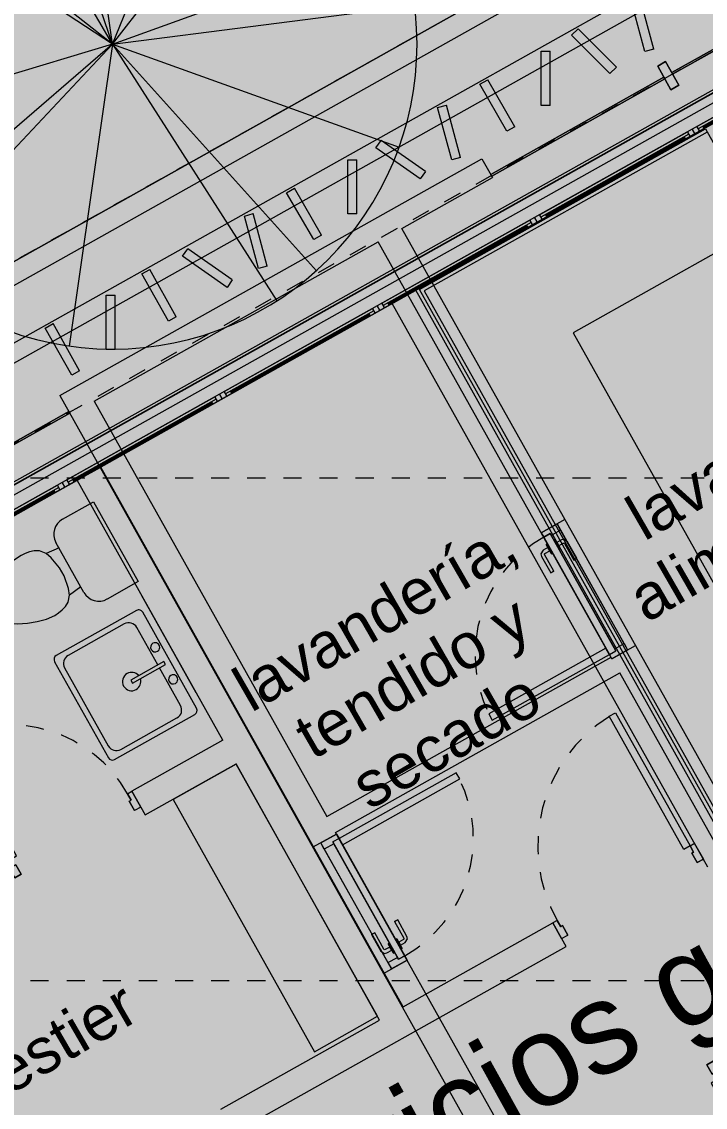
# Model space of a CAD drawing. Header units: metres. Extents: x -11.7 to 73.2, y 41.7 to 99.3.
# Drawn here: x 3 to 6.79, y 55.14 to 61.15 of the extents above; entities that cross this region are included whole.
import ezdxf

# ---------------------------------------------------------------- set-up
doc = ezdxf.new("R2010")
doc.units = ezdxf.units.M
for name, pattern in [('LineaDiscontinua-1_5mm', [0.003, 0.0015, -0.0015]), ('LíneaDeRejilla', [0.021, 0.012, -0.003, 0.003, -0.003]), ('Oculto', [0.006, 0.004, -0.002]), ('Overhead', [0.004, 0.0025, -0.0015])]:
    doc.linetypes.add(name, pattern=pattern)
for name, color, linetype, lineweight in [('A-DETL-3', 151, 'Continuous', 5), ('A-DETL-GENF', 92, 'Continuous', 5), ('A-DETL-LNOC', 90, 'Oculto', 5), ('A-FLOR-PROY', 1, 'Overhead', 5), ('A-MUEB', 31, 'Continuous', 5), ('A-MURO', 113, 'Continuous', 9), ('A-MURO-ACHU', 111, 'Continuous', 9), ('A-PISO', 51, 'Continuous', 9), ('A-PISO-ACHU', 8, 'Continuous', 9), ('A-PSAJ-ARBOL', 71, 'Continuous', 5), ('A-PUER', 31, 'Continuous', 5), ('A-PUER-MARC', 31, 'Continuous', 5), ('A-TEXT-NOTA', 2, 'Continuous', 5), ('A-VENT', 1, 'Continuous', 5), ('A-VENT-CORT', 52, 'Continuous', 5), ('A-VENT-CORT-MARC', 51, 'Continuous', 5), ('A-WALL', 113, 'Continuous', 18), ('H-HID-APAR', 6, 'Continuous', 5), ('S-REJI', 1, 'Continuous', 5)]:
    doc.layers.add(name, color=color, linetype=linetype, lineweight=lineweight)
doc.styles.add('Arial', font='arial.ttf', dxfattribs={"height": 0.5})
doc.styles.add('Arial_3', font='arial.ttf', dxfattribs={"height": 0.25})

# ---------------------------------------------------------------- blocks, each defined once
blk = doc.blocks.new('Puerta-Batiente-HojaLisa - 800x2200-1180584-Nivel 1')
at = {"layer": 'A-PUER'}
for p, q in [((-0.332, 0.819), (-0.372, 0.819)), ((-0.372, 0.819), (-0.372, 0.075)), ((-0.332, 0.075), (-0.332, 0.819)), ((-0.372, 0.075), (-0.332, 0.075)), ((0.372, 0.075), (-0.372, 0.075)), ((-0.372, 0.075), (-0.372, 0.075)), ((-0.372, 0.075), (0.372, 0.075)), ((-0.372, 0.075), (-0.372, 0.035)), ((-0.372, 0.075), (-0.372, 0.035)), ((0.372, 0.075), (0.372, 0.075)), ((0.372, 0.035), (0.372, 0.075)), ((0.372, 0.075), (0.372, 0.035)), ((0.372, 0.035), (-0.372, 0.035)), ((-0.372, 0.035), (-0.372, 0.035)), ((-0.372, 0.035), (0.372, 0.035)), ((0.372, 0.035), (0.372, 0.035))]:
    blk.add_line(p, q, dxfattribs=at)
at = {"layer": 'A-PUER', "linetype": 'LineaDiscontinua-1_5mm'}
blk.add_arc((-0.372, 0.075), 0.744, 360, 86.9181, dxfattribs=at)
at = {"layer": 'A-PUER-MARC'}
for p, q in [((-0.4, -0.025), (-0.4, 0.075)), ((-0.4, 0.075), (-0.372, 0.075)), ((-0.4, -0.025), (-0.4, 0.075)), ((-0.4, 0.075), (-0.4, 0.075)), ((-0.4, 0.075), (0.4, 0.075)), ((-0.372, 0.075), (-0.372, 0.035)), ((0.372, 0.075), (-0.372, 0.075)), ((-0.372, 0.075), (-0.372, 0.075)), ((-0.372, 0.075), (-0.372, 0.035)), ((0.372, 0.075), (0.372, 0.075)), ((0.4, 0.075), (0.372, 0.075)), ((0.372, 0.075), (0.372, 0.035)), ((0.372, 0.035), (0.372, 0.075)), ((0.4, 0.075), (0.4, -0.025)), ((0.4, 0.075), (0.4, 0.075)), ((0.4, 0.075), (0.4, -0.025)), ((-0.372, 0.035), (-0.36, 0.035)), ((-0.372, 0.035), (-0.372, 0.035)), ((-0.372, 0.035), (0.372, 0.035)), ((-0.36, 0.035), (-0.36, -0.025)), ((-0.36, 0.035), (-0.36, -0.025)), ((0.36, 0.035), (-0.36, 0.035)), ((-0.36, 0.035), (-0.36, 0.035)), ((0.36, 0.035), (0.36, 0.035)), ((0.36, -0.025), (0.36, 0.035)), ((0.372, 0.035), (0.36, 0.035)), ((0.36, -0.025), (0.36, 0.035)), ((0.372, 0.035), (0.372, 0.035)), ((-0.36, -0.025), (-0.4, -0.025)), ((0.4, -0.025), (-0.4, -0.025)), ((-0.4, -0.025), (-0.4, -0.025)), ((-0.36, -0.025), (-0.36, -0.025)), ((-0.36, -0.025), (0.36, -0.025)), ((0.36, -0.025), (0.4, -0.025)), ((0.36, -0.025), (0.36, -0.025)), ((0.4, -0.025), (0.4, -0.025))]:
    blk.add_line(p, q, dxfattribs=at)
blk = doc.blocks.new('Manija-Horizontal-SinCerradura - 120-1041476-Nivel 1')
at = {"layer": 'A-PUER'}
for p, q in [((0.12, 0), (0.12, -0.008)), ((0.12, 0), (0.18, 0)), ((0.18, 0), (0.12, 0)), ((0.18, -0.008), (0.18, 0)), ((0.12, -0.008), (0.18, -0.008)), ((0.18, -0.008), (0.12, -0.008)), ((0.14, -0.008), (0.14, -0.038)), ((0.14, -0.008), (0.16, -0.008)), ((0.16, -0.008), (0.14, -0.008)), ((0.16, -0.038), (0.16, -0.008)), ((0.27, -0.043), (0.165, -0.043)), ((0.27, -0.063), (0.27, -0.043)), ((0.27, -0.043), (0.27, -0.063)), ((0.165, -0.063), (0.27, -0.063))]:
    blk.add_line(p, q, dxfattribs=at)
at = {"layer": 'A-PUER', "flags": 128}
for points in [[(0.14, -0.038), (0.1515, -0.059), (0.165, -0.063)], [(0.165, -0.043), (0.1608, -0.0407), (0.16, -0.038)]]:
    blk.add_lwpolyline(points, dxfattribs=at)
blk = doc.blocks.new('Manija-Horizontal-SinCerradura - 120-1041475-Nivel 1')
at = {"layer": 'A-PUER'}
for p, q in [((0.27, 0.063), (0.165, 0.063)), ((0.27, 0.063), (0.27, 0.043)), ((0.27, 0.043), (0.27, 0.063)), ((0.12, 0.008), (0.12, 0)), ((0.12, 0.008), (0.18, 0.008)), ((0.18, 0.008), (0.12, 0.008)), ((0.12, 0), (0.18, 0)), ((0.18, 0), (0.12, 0)), ((0.14, 0.038), (0.14, 0.008)), ((0.14, 0.008), (0.16, 0.008)), ((0.16, 0.008), (0.14, 0.008)), ((0.16, 0.008), (0.16, 0.038)), ((0.165, 0.043), (0.27, 0.043)), ((0.18, 0), (0.18, 0.008))]:
    blk.add_line(p, q, dxfattribs=at)
at = {"layer": 'A-PUER', "flags": 128}
for points in [[(0.165, 0.063), (0.144, 0.0515), (0.14, 0.038)], [(0.16, 0.038), (0.1623, 0.0422), (0.165, 0.043)]]:
    blk.add_lwpolyline(points, dxfattribs=at)
blk = doc.blocks.new('Panel de sistema - Vidrio-10-1532750-Nivel 1')
at = {"layer": 'A-VENT-CORT'}
for p, q in [((-0.5375, 0.005), (-0.5375, 0.005)), ((-0.5375, 0.005), (0.5375, 0.005)), ((0.5375, 0.005), (-0.5375, 0.005)), ((-0.5375, -0.005), (-0.5375, 0.005)), ((-0.5375, 0.005), (-0.5375, -0.005)), ((0.5375, 0.005), (0.5375, 0.005)), ((0.5375, 0.005), (0.5375, -0.005)), ((0.5375, 0.005), (0.5375, -0.005)), ((-0.5375, -0.005), (0.5375, -0.005)), ((0.5375, -0.005), (-0.5375, -0.005)), ((-0.5375, -0.005), (-0.5375, -0.005)), ((0.5375, -0.005), (0.5375, -0.005))]:
    blk.add_line(p, q, dxfattribs=at)
blk = doc.blocks.new('Panel de sistema - Vidrio-10-1633376-Nivel 1')
at = {"layer": 'A-VENT-CORT'}
for p, q in [((-0.5499, 0.005), (-0.5499, 0.005)), ((-0.5499, 0.005), (0.5499, 0.005)), ((0.5499, 0.005), (-0.5499, 0.005)), ((-0.5499, -0.005), (-0.5499, 0.005)), ((-0.5499, 0.005), (-0.5499, -0.005)), ((0.5499, 0.005), (0.5499, 0.005)), ((0.5499, 0.005), (0.5499, -0.005)), ((0.5499, 0.005), (0.5499, -0.005)), ((-0.5499, -0.005), (0.5499, -0.005)), ((0.5499, -0.005), (-0.5499, -0.005)), ((-0.5499, -0.005), (-0.5499, -0.005)), ((0.5499, -0.005), (0.5499, -0.005))]:
    blk.add_line(p, q, dxfattribs=at)
blk = doc.blocks.new('Panel de sistema - Vidrio-10-1532753-Nivel 1')
at = {"layer": 'A-VENT-CORT'}
for p, q in [((-0.5375, 0.005), (-0.5375, 0.005)), ((-0.5375, 0.005), (0.5375, 0.005)), ((0.5375, 0.005), (-0.5375, 0.005)), ((-0.5375, -0.005), (-0.5375, 0.005)), ((-0.5375, 0.005), (-0.5375, -0.005)), ((0.5375, 0.005), (0.5375, 0.005)), ((0.5375, 0.005), (0.5375, -0.005)), ((0.5375, 0.005), (0.5375, -0.005)), ((-0.5375, -0.005), (0.5375, -0.005)), ((0.5375, -0.005), (-0.5375, -0.005)), ((-0.5375, -0.005), (-0.5375, -0.005)), ((0.5375, -0.005), (0.5375, -0.005))]:
    blk.add_line(p, q, dxfattribs=at)
blk = doc.blocks.new('Panel de sistema - Vidrio-10-1633377-Nivel 1')
at = {"layer": 'A-VENT-CORT'}
for p, q in [((-0.5499, 0.005), (-0.5499, 0.005)), ((-0.5499, 0.005), (0.5499, 0.005)), ((0.5499, 0.005), (-0.5499, 0.005)), ((-0.5499, -0.005), (-0.5499, 0.005)), ((-0.5499, 0.005), (-0.5499, -0.005)), ((0.5499, 0.005), (0.5499, 0.005)), ((0.5499, 0.005), (0.5499, -0.005)), ((0.5499, 0.005), (0.5499, -0.005)), ((-0.5499, -0.005), (0.5499, -0.005)), ((0.5499, -0.005), (-0.5499, -0.005)), ((-0.5499, -0.005), (-0.5499, -0.005)), ((0.5499, -0.005), (0.5499, -0.005))]:
    blk.add_line(p, q, dxfattribs=at)
blk = doc.blocks.new('Montante rectangular - 50x150-1351317-Nivel 1')
at = {"layer": 'A-VENT-CORT-MARC'}
for p, q in [((-0.025, -0.075), (-0.025, 0.075)), ((-0.025, 0.075), (0.025, 0.075)), ((-0.025, 0.075), (-0.025, 0.075)), ((0.025, 0.075), (0.025, -0.075)), ((0.025, 0.075), (0.025, 0.075)), ((0.025, -0.075), (-0.025, -0.075)), ((-0.025, -0.075), (-0.025, -0.075)), ((0.025, -0.075), (0.025, -0.075))]:
    blk.add_line(p, q, dxfattribs=at)
blk = doc.blocks.new('Montante rectangular - 50x150-1351318-Nivel 1')
at = {"layer": 'A-VENT-CORT-MARC'}
for p, q in [((0.025, 0.075), (-0.025, 0.075)), ((-0.025, 0.075), (-0.025, -0.075)), ((-0.025, 0.075), (-0.025, 0.075)), ((0.025, -0.075), (0.025, 0.075)), ((0.025, 0.075), (0.025, 0.075)), ((-0.025, -0.075), (0.025, -0.075)), ((-0.025, -0.075), (-0.025, -0.075)), ((0.025, -0.075), (0.025, -0.075))]:
    blk.add_line(p, q, dxfattribs=at)
blk = doc.blocks.new('muro inclinado1 - muro inclinado-1370344-Nivel 1')
at = {"layer": 'A-MURO'}
for p, q in [((43.6847, 82.6505), (-1.2355, 57.4707)), ((43.7413, 82.5495), (-1.1789, 57.3697)), ((-1.0431, 57.1276), (43.8771, 82.3073)), ((43.9247, 82.2223), (-0.9955, 57.0425))]:
    blk.add_line(p, q, dxfattribs=at)
blk = doc.blocks.new('Panel de sistema - Vidrio-10-1532749-Nivel 1')
at = {"layer": 'A-VENT-CORT'}
for p, q in [((-0.55, 0.005), (-0.55, 0.005)), ((-0.55, 0.005), (0.55, 0.005)), ((0.55, 0.005), (-0.55, 0.005)), ((-0.55, -0.005), (-0.55, 0.005)), ((-0.55, 0.005), (-0.55, -0.005)), ((0.55, 0.005), (0.55, 0.005)), ((0.55, 0.005), (0.55, -0.005)), ((0.55, 0.005), (0.55, -0.005)), ((-0.55, -0.005), (0.55, -0.005)), ((0.55, -0.005), (-0.55, -0.005)), ((-0.55, -0.005), (-0.55, -0.005)), ((0.55, -0.005), (0.55, -0.005))]:
    blk.add_line(p, q, dxfattribs=at)
blk = doc.blocks.new('Panel de sistema - Vidrio-10-1532752-Nivel 1')
at = {"layer": 'A-VENT-CORT'}
for p, q in [((-0.55, 0.005), (-0.55, 0.005)), ((-0.55, 0.005), (0.55, 0.005)), ((0.55, 0.005), (-0.55, 0.005)), ((-0.55, -0.005), (-0.55, 0.005)), ((-0.55, 0.005), (-0.55, -0.005)), ((0.55, 0.005), (0.55, 0.005)), ((0.55, 0.005), (0.55, -0.005)), ((0.55, 0.005), (0.55, -0.005)), ((-0.55, -0.005), (0.55, -0.005)), ((0.55, -0.005), (-0.55, -0.005)), ((-0.55, -0.005), (-0.55, -0.005)), ((0.55, -0.005), (0.55, -0.005))]:
    blk.add_line(p, q, dxfattribs=at)
blk = doc.blocks.new('M_RPC Tree - Deciduous - Scarlet Oak - 6 mts-1356157-Nivel 1')
at = {"layer": 'A-PSAJ-ARBOL'}
for q in [(-0.2391, 1.6695), (-0.5395, 1.5979), (0.6341, 1.5628), (-0.8483, 1.4577), (1.0322, 1.3338), (-1.3227, 1.0464), (-1.4088, 0.9271), (1.5855, 0.5751), (1.6727, 0.2154), (-1.6152, -0.4853), (-1.2773, -1.1013), (-1.1555, -1.2285), (-0.2396, -1.6694), (0.9105, -1.4196), (1.1293, -1.2526), (1.5873, -0.5699)]:
    blk.add_line((0, 0), q, dxfattribs=at)
for start, end in [(360, 180), (180, 360)]:
    blk.add_arc((0, 0), 1.6865, start, end, dxfattribs=at)
blk = doc.blocks.new('Puerta-Batiente-HojaLisa - 900x1_400 Discapacitados-1536111-Nivel 1')
at = {"layer": 'A-PUER'}
for p, q in [((-0.422, -0.919), (-0.422, -0.075)), ((-0.422, -0.075), (-0.382, -0.075)), ((-0.382, -0.075), (-0.382, -0.919)), ((-0.382, -0.919), (-0.422, -0.919))]:
    blk.add_line(p, q, dxfattribs=at)
at = {"layer": 'A-PUER', "linetype": 'LineaDiscontinua-1_5mm'}
blk.add_arc((-0.422, -0.075), 0.844, 272.71646, 0, dxfattribs=at)
at = {"layer": 'A-PUER-MARC', "lineweight": 9}
for p, q in [((-0.41, 0.025), (-0.45, 0.025)), ((-0.45, 0.025), (-0.45, -0.075)), ((-0.41, -0.035), (-0.41, 0.025)), ((0.45, 0.025), (0.41, 0.025)), ((0.41, 0.025), (0.41, -0.035)), ((0.45, -0.075), (0.45, 0.025)), ((-0.422, -0.075), (-0.422, -0.035)), ((-0.422, -0.035), (-0.41, -0.035)), ((0.41, -0.035), (0.422, -0.035)), ((0.422, -0.035), (0.422, -0.075)), ((-0.45, -0.075), (-0.422, -0.075)), ((0.422, -0.075), (0.45, -0.075))]:
    blk.add_line(p, q, dxfattribs=at)
at = {"layer": 'A-PUER-MARC'}
for p, q in [((-0.45, -0.075), (-0.45, 0.025)), ((-0.45, 0.025), (-0.41, 0.025)), ((-0.45, 0.025), (-0.45, 0.025)), ((-0.41, 0.025), (-0.41, -0.035)), ((-0.41, 0.025), (-0.41, 0.025)), ((0.41, -0.035), (0.41, 0.025)), ((0.45, 0.025), (0.41, 0.025)), ((0.41, 0.025), (0.41, 0.025)), ((0.45, 0.025), (0.45, 0.025)), ((0.45, 0.025), (0.45, -0.075)), ((-0.41, -0.035), (-0.422, -0.035)), ((-0.422, -0.035), (-0.422, -0.075)), ((-0.422, -0.035), (-0.422, -0.035)), ((-0.41, -0.035), (-0.41, -0.035)), ((0.41, -0.035), (0.41, -0.035)), ((0.41, -0.035), (0.422, -0.035)), ((0.422, -0.035), (0.422, -0.035)), ((0.422, -0.075), (0.422, -0.035)), ((-0.422, -0.075), (-0.45, -0.075)), ((-0.45, -0.075), (-0.45, -0.075)), ((-0.422, -0.075), (-0.422, -0.075)), ((0.422, -0.075), (0.422, -0.075)), ((0.422, -0.075), (0.45, -0.075)), ((0.45, -0.075), (0.45, -0.075))]:
    blk.add_line(p, q, dxfattribs=at)
blk = doc.blocks.new('Puerta-Batiente-HojaLisa - 800x2200-V22-Nivel 1')
at = {"layer": 'A-PUER'}
for p, q in [((-0.332, 0.819), (-0.372, 0.819)), ((-0.372, 0.819), (-0.372, 0.075)), ((-0.332, 0.075), (-0.332, 0.819)), ((-0.372, 0.075), (-0.332, 0.075))]:
    blk.add_line(p, q, dxfattribs=at)
at = {"layer": 'A-PUER', "linetype": 'LineaDiscontinua-1_5mm'}
blk.add_arc((-0.372, 0.075), 0.744, 360, 86.9181, dxfattribs=at)
at = {"layer": 'A-PUER-MARC', "lineweight": 9}
for p, q in [((-0.4, -0.025), (-0.4, 0.075)), ((-0.4, 0.075), (-0.372, 0.075)), ((-0.372, 0.075), (-0.372, 0.035)), ((0.372, 0.035), (0.372, 0.075)), ((0.372, 0.075), (0.4, 0.075)), ((0.4, 0.075), (0.4, -0.025)), ((-0.372, 0.035), (-0.36, 0.035)), ((-0.36, 0.035), (-0.36, -0.025)), ((0.36, 0.035), (0.372, 0.035)), ((0.36, -0.025), (0.36, 0.035)), ((-0.36, -0.025), (-0.4, -0.025)), ((0.4, -0.025), (0.36, -0.025))]:
    blk.add_line(p, q, dxfattribs=at)
at = {"layer": 'A-PUER-MARC'}
for p, q in [((-0.4, 0.075), (-0.4, -0.025)), ((-0.372, 0.075), (-0.4, 0.075)), ((-0.4, 0.075), (-0.4, 0.075)), ((-0.372, 0.035), (-0.372, 0.075)), ((-0.372, 0.075), (-0.372, 0.075)), ((0.372, 0.075), (0.372, 0.075)), ((0.372, 0.075), (0.4, 0.075)), ((0.372, 0.075), (0.372, 0.035)), ((0.4, -0.025), (0.4, 0.075)), ((0.4, 0.075), (0.4, 0.075)), ((-0.36, 0.035), (-0.372, 0.035)), ((-0.372, 0.035), (-0.372, 0.035)), ((-0.36, -0.025), (-0.36, 0.035)), ((-0.36, 0.035), (-0.36, 0.035)), ((0.36, 0.035), (0.36, 0.035)), ((0.36, 0.035), (0.36, -0.025)), ((0.36, 0.035), (0.372, 0.035)), ((0.372, 0.035), (0.372, 0.035)), ((-0.4, -0.025), (-0.36, -0.025)), ((-0.4, -0.025), (-0.4, -0.025)), ((-0.36, -0.025), (-0.36, -0.025)), ((0.4, -0.025), (0.36, -0.025)), ((0.36, -0.025), (0.36, -0.025)), ((0.4, -0.025), (0.4, -0.025))]:
    blk.add_line(p, q, dxfattribs=at)
blk = doc.blocks.new('M_Toilet-Domestic-3D - M_Toilet-Domestic-3D-V11-Nivel 1')
at = {"layer": 'H-HID-APAR'}
for p, q in [((-0.2534, 0.4947), (0.2534, 0.4947)), ((-0.2534, 0.2984), (-0.2534, 0.4947)), ((0.2534, 0.4947), (0.2534, 0.2984)), ((0.1587, 0.2038), (-0.1588, 0.2038)), ((-0.1235, 0.2038), (-0.1323, 0.127)), ((0.1235, 0.2038), (0.1323, 0.127)), ((-0.1323, 0.127), (-0.1626, 0.1016)), ((-0.0974, 0.1397), (-0.1323, 0.127)), ((-0.0254, 0.1524), (-0.0974, 0.1397)), ((0.0254, 0.1524), (-0.0254, 0.1524)), ((0.0974, 0.1397), (0.0254, 0.1524)), ((0.1323, 0.127), (0.0974, 0.1397)), ((0.1626, 0.1016), (0.1323, 0.127)), ((-0.177, 0.0762), (-0.1838, 0.0508)), ((-0.1626, 0.1016), (-0.177, 0.0762)), ((0.177, 0.0762), (0.1626, 0.1016)), ((0.1838, 0.0508), (0.177, 0.0762)), ((-0.1883, 0.0253), (-0.1905, 0)), ((-0.1905, 0), (-0.1861, -0.0506)), ((-0.1838, 0.0508), (-0.1883, 0.0253)), ((0.1883, 0.0253), (0.1838, 0.0508)), ((0.1861, -0.0506), (0.1905, 0)), ((0.1905, 0), (0.1883, 0.0253)), ((-0.1861, -0.0506), (-0.1724, -0.1016)), ((0.1724, -0.1016), (0.1861, -0.0506)), ((-0.1724, -0.1016), (-0.1539, -0.1524)), ((0.1539, -0.1524), (0.1724, -0.1016)), ((-0.1539, -0.1524), (-0.1302, -0.2032)), ((0.1302, -0.2032), (0.1539, -0.1524)), ((-0.1302, -0.2032), (-0.095, -0.254)), ((0.095, -0.254), (0.1302, -0.2032)), ((-0.095, -0.254), (-0.0696, -0.2794)), ((-0.0696, -0.2794), (-0.0476, -0.2921)), ((-0.0476, -0.2921), (-0.0127, -0.3048)), ((0.0127, -0.3048), (0.0476, -0.2921)), ((0.0476, -0.2921), (0.0696, -0.2794)), ((0.0696, -0.2794), (0.095, -0.254)), ((-0.0127, -0.3048), (0.0127, -0.3048))]:
    blk.add_line(p, q, dxfattribs=at)
for centre, start, end in [((-0.1588, 0.2984), 180, 270), ((0.1587, 0.2984), 270, 360)]:
    blk.add_arc(centre, 0.0946, start, end, dxfattribs=at)
blk = doc.blocks.new('M_Sink-Single-2D - 660 x 560mm-V5-Nivel 1')
at = {"layer": 'H-HID-APAR'}
for p, q in [((0.6363, 0.675), (0.0271, 0.675)), ((0.6363, 0.675), (0.0271, 0.675)), ((0.0017, 0.6496), (0.0017, 0.1404)), ((0.0017, 0.6496), (0.0017, 0.1404)), ((0.5791, 0.6433), (0.0842, 0.6433)), ((0.6617, 0.1404), (0.6617, 0.6496)), ((0.6617, 0.1404), (0.6617, 0.6496)), ((0.0334, 0.5925), (0.0334, 0.2357)), ((0.6299, 0.2357), (0.6299, 0.5925)), ((0.3412, 0.3563), (0.3222, 0.3563)), ((0.3222, 0.3563), (0.3222, 0.1468)), ((0.3412, 0.1468), (0.3412, 0.3563)), ((0.0842, 0.1849), (0.3222, 0.1849)), ((0.3412, 0.1849), (0.5791, 0.1849)), ((0.3222, 0.1468), (0.3412, 0.1468)), ((0.0271, 0.115), (0.6363, 0.115)), ((0.0271, 0.115), (0.6363, 0.115)), ((0.1018, 0.075), (0.7218, 0.075))]:
    blk.add_line(p, q, dxfattribs=at)
for centre, radius, start, end in [((0.0271, 0.6496), 0.0254, 90, 180), ((0.0271, 0.6496), 0.0254, 90, 180), ((0.6363, 0.6496), 0.0254, 0, 90), ((0.6363, 0.6496), 0.0254, 0, 90), ((0.0842, 0.5925), 0.0508, 90, 180), ((0.5791, 0.5925), 0.0508, 360, 90), ((0.3317, 0.3563), 0.0508, 360, 180), ((0.3317, 0.3563), 0.0508, 180, 259.19308), ((0.3317, 0.3563), 0.0508, 280.80692, 0), ((0.0842, 0.2357), 0.0508, 180, 270), ((0.5791, 0.2357), 0.0508, 270, 0), ((0.0271, 0.1404), 0.0254, 180, 270), ((0.0271, 0.1404), 0.0254, 180, 270), ((0.2301, 0.15), 0.0254, 360, 180), ((0.2301, 0.15), 0.0254, 180, 0), ((0.4333, 0.15), 0.0254, 360, 180), ((0.4333, 0.15), 0.0254, 180, 360), ((0.6363, 0.1404), 0.0254, 270, 360), ((0.6363, 0.1404), 0.0254, 270, 0)]:
    blk.add_arc(centre, radius, start, end, dxfattribs=at)
blk = doc.blocks.new('M_Counter Top-L Shaped - 600mm Depth-1647032-Nivel 1')
at = {"layer": 'A-MUEB'}
for p, q in [((-1.2005, 1.8151), (-0.5755, 1.8151)), ((-1.2005, 0), (-1.2005, 1.8151)), ((-1.1814, 1.8151), (-1.1814, 0.0191)), ((-0.5755, 1.8151), (-0.5755, 0.625)), ((-0.5755, 0.625), (2.2179, 0.625)), ((2.2179, 0.625), (2.2179, 0)), ((2.2179, 0), (-1.2005, 0)), ((-1.1814, 0.0191), (2.2179, 0.0191))]:
    blk.add_line(p, q, dxfattribs=at)
blk = doc.blocks.new('Ventana-1Cuerpo-Proyectante - 1000x500-1741206-Nivel 1')
at = {"layer": 'A-VENT'}
for p, q in [((0.5, 0.075), (-0.5, 0.075)), ((-0.5, 0.075), (-0.5, 0.075)), ((-0.5, 0.075), (0.5, 0.075)), ((-0.5, 0.075), (-0.5, 0.045)), ((-0.5, 0.075), (-0.5, 0.045)), ((0.47, 0.075), (-0.47, 0.075)), ((-0.47, 0.075), (-0.47, 0.075)), ((-0.47, 0.075), (0.47, 0.075)), ((-0.47, 0.075), (-0.47, 0.06)), ((-0.47, 0.075), (-0.47, 0.06)), ((0.47, 0.075), (-0.47, 0.075)), ((-0.47, 0.075), (-0.47, 0.075)), ((-0.47, 0.075), (0.47, 0.075)), ((-0.47, 0.045), (-0.47, 0.075)), ((-0.47, 0.075), (-0.47, 0.045)), ((0.44, 0.075), (-0.44, 0.075)), ((-0.44, 0.075), (-0.44, 0.075)), ((-0.44, 0.075), (0.44, 0.075)), ((-0.44, 0.06), (-0.44, 0.075)), ((-0.44, 0.075), (-0.44, 0.06)), ((0.44, 0.068), (-0.44, 0.068)), ((-0.44, 0.068), (-0.44, 0.068)), ((-0.44, 0.068), (0.44, 0.068)), ((-0.44, 0.068), (-0.44, 0.066)), ((-0.44, 0.068), (-0.44, 0.066)), ((-0.44, 0.066), (0.44, 0.066)), ((-0.44, 0.066), (-0.44, 0.066)), ((-0.44, 0.066), (0.44, 0.066)), ((0.44, 0.075), (0.44, 0.075)), ((0.44, 0.06), (0.44, 0.075)), ((0.44, 0.075), (0.44, 0.06)), ((0.44, 0.068), (0.44, 0.068)), ((0.44, 0.066), (0.44, 0.068)), ((0.44, 0.066), (0.44, 0.068)), ((0.44, 0.066), (0.44, 0.066)), ((0.47, 0.075), (0.47, 0.075)), ((0.47, 0.06), (0.47, 0.075)), ((0.47, 0.06), (0.47, 0.075)), ((0.47, 0.075), (0.47, 0.075)), ((0.47, 0.045), (0.47, 0.075)), ((0.47, 0.075), (0.47, 0.045)), ((0.5, 0.075), (0.5, 0.075)), ((0.5, 0.045), (0.5, 0.075)), ((0.5, 0.045), (0.5, 0.075)), ((-0.5, 0.045), (0.5, 0.045)), ((-0.5, 0.045), (-0.5, 0.045)), ((-0.5, 0.045), (0.5, 0.045)), ((-0.47, 0.06), (0.47, 0.06)), ((-0.47, 0.06), (-0.47, 0.06)), ((-0.47, 0.06), (0.47, 0.06)), ((0.47, 0.045), (-0.47, 0.045)), ((-0.47, 0.045), (-0.47, 0.045)), ((0.47, 0.045), (-0.47, 0.045)), ((0.44, 0.06), (-0.44, 0.06)), ((-0.44, 0.06), (-0.44, 0.06)), ((0.44, 0.06), (-0.44, 0.06)), ((0.44, 0.06), (0.44, 0.06)), ((0.47, 0.06), (0.47, 0.06)), ((0.47, 0.045), (0.47, 0.045)), ((0.5, 0.045), (0.5, 0.045))]:
    blk.add_line(p, q, dxfattribs=at)
blk = doc.blocks.new('Mueble-LinosNOind parametrizado - lockers-1646864-Nivel 1')
at = {"layer": 'A-DETL-GENF'}
blk.add_hatch(color=256, dxfattribs=at).paths.add_polyline_path([(1.6, 0), (1.6, -0.4), (0, -0.4), (0, 0)], flags=0)
for p, q in [((1.6, 0), (0, 0)), ((0, 0), (0, -0.4)), ((1.6, -0.4), (1.6, 0)), ((0, -0.4), (1.6, -0.4))]:
    blk.add_line(p, q, dxfattribs=at)

msp = doc.modelspace()

# ---------------------------------------------------------------- hatches: boundary and pattern name
at = {"layer": 'A-DETL-GENF'}
msp.add_hatch(color=7, dxfattribs=at).paths.add_polyline_path([(-5.4735, 53.8751), (15.3911, 65.5707), (19.0044, 59.1246), (-1.8602, 47.429)], flags=0)
at = {"layer": 'A-MURO-ACHU', "lineweight": 5}
for points in [[(5.1862, 59.3571), (5.0558, 59.5897), (5.1866, 59.663), (5.317, 59.4304)], [(5.317, 59.4304), (6.8609, 56.6762), (6.73, 56.6029), (5.1862, 59.3571)], [(3.4416, 58.3792), (3.3112, 58.6118), (3.442, 58.6851), (3.5724, 58.4525)], [(3.5724, 58.4525), (5.1163, 55.6983), (4.9854, 55.6249), (4.1909, 57.0424), (4.1175, 57.1733), (3.4416, 58.3792)]]:
    msp.add_hatch(color=256, dxfattribs=at).paths.add_polyline_path(points, flags=0)
h = msp.add_hatch(color=256, dxfattribs=at)
h.paths.add_polyline_path([(2.377, 53.9908), (2.3036, 54.1217), (2.4305, 54.1928), (3.3089, 54.6852), (3.3822, 54.5543)], flags=0)
h.paths.add_polyline_path([(0.8436, 53.1313), (0.7702, 53.2621), (1.5185, 53.6816), (1.5919, 53.5507)], flags=0)
h.paths.add_polyline_path([(6.8034, 56.472), (6.73, 56.6029), (6.8609, 56.6762), (7.6896, 57.1407), (7.7629, 57.0099)], flags=0)
h.paths.add_polyline_path([(4.1804, 55.0017), (4.107, 55.1326), (4.9854, 55.6249), (5.1163, 55.6983), (5.945, 56.1628), (6.0183, 56.032)], flags=0)
h = msp.add_hatch(color=256, dxfattribs=at)
h.paths.add_polyline_path([(2.0742, 56.0279), (2.1475, 55.897), (1.6359, 55.6103), (1.5626, 55.7411)], flags=0)
h.paths.add_polyline_path([(2.9165, 56.5001), (2.9899, 56.3692), (2.8453, 56.2882), (2.772, 56.4191), (2.7746, 56.4205), (2.9055, 56.4939)], flags=0)
h.paths.add_polyline_path([(4.1175, 57.1733), (4.1909, 57.0424), (3.6877, 56.7604), (3.6144, 56.8912)], flags=0)
at = {"layer": 'A-PISO-ACHU', "lineweight": 5}
h = msp.add_hatch(color=256, dxfattribs=at)
edge = h.paths.add_edge_path(flags=0)
edge.add_line((-11.7445, 67.4776), (-11.7445, 68.9916))
edge.add_line((-11.7445, 68.9916), (20.6801, 87.2404))
edge.add_line((20.6801, 87.2404), (42.7634, 99.3209))
edge.add_line((42.7634, 99.3209), (49.0143, 99.3209))
edge.add_line((49.0143, 99.3209), (22.1357, 84.6171))
edge.add_line((22.1357, 84.6171), (-8.4217, 67.4192))
edge.add_arc((-9.9695, 75.3717), 8.1018, 263.70195, 281.01358, ccw=False)
edge.add_arc((-12.5327, 60.5221), 7, 76.16032, 83.5347)
h.paths.add_polyline_path([(73.1577, 99.3209), (73.1577, 41.6604)], flags=0)
edge = h.paths.add_edge_path(flags=0)
edge.add_line((69.8508, 99.3209), (73.1577, 99.3209))
edge.add_line((65.9158, 97.1683), (69.8508, 99.3209))
edge = h.paths.add_edge_path(flags=0)
edge.add_line((73.1577, 51.9042), (73.1577, 50.9085))
edge.add_line((73.1577, 50.9085), (67.4094, 50.9125))
edge.add_line((67.4094, 50.9125), (67.406, 45.89))
edge.add_arc((67.7688, 48.868), 3, 197.80909, 263.05317, ccw=False)
edge.add_line((64.9126, 47.9505), (64.9265, 52.0568))
edge.add_arc((67.3569, 51.8382), 2.4403, 138.46961, 174.86173, ccw=False)
edge.add_line((65.5301, 53.4562), (67.4123, 55.1462))
edge.add_line((67.4123, 55.1462), (67.4382, 93.14))
edge.add_line((67.4382, 93.14), (65.5663, 94.5105))
edge.add_arc((67.872, 96.4299), 3, 186.29702, 219.77582, ccw=False)
edge.add_line((64.8901, 96.1008), (64.8898, 96.1793))
edge.add_line((64.8898, 96.1793), (64.8841, 98.083))
edge.add_arc((67.8714, 97.808), 3, 152.38667, 174.74085, ccw=False)
edge.add_arc((100.8135, 69.2922), 46.4949, 139.77062, 139.96788, ccw=False)
edge.add_line((65.3163, 99.3209), (73.1577, 99.3209))
edge.add_line((65.9178, 96.1564), (65.9158, 97.1683))
edge.add_arc((67.9002, 96.4214), 2, 187.61416, 217.58475)
edge.add_line((66.3153, 95.2015), (68.4157, 93.6638))
edge.add_line((68.4157, 93.6638), (68.4316, 51.911))
edge.add_line((68.4316, 51.911), (73.1577, 51.9042))
h.paths.add_polyline_path([(20.1051, 57.7169), (26.6837, 61.3986), (27.9973, 59.0622), (49.2365, 71.0357), (49.2365, 57.7169)], flags=0)
edge = h.paths.add_edge_path(flags=0)
edge.add_line((-5.7118, 46.0009), (54.4615, 46.0009))
edge.add_line((54.4615, 46.0009), (54.4615, 90.9023))
edge.add_line((54.4615, 90.9023), (26.9878, 75.8729))
edge.add_line((26.9878, 75.8729), (-6.3365, 57.1178))
edge.add_arc((5.0702, 53.3169), 12.0233, 127.35032, 161.5712, ccw=False)
edge.add_line((-2.2242, 62.8747), (25.5322, 78.4962))
edge.add_line((25.5322, 78.4962), (55.4126, 94.8421))
edge.add_arc((56.8058, 92.0337), 3.135, 2.60802, 116.38523, ccw=False)
edge.add_line((59.9376, 92.1763), (59.9338, 86.617))
edge.add_line((59.9338, 86.617), (57.4314, 79.6617))
edge.add_line((57.4314, 79.6617), (57.4109, 49.6328))
edge.add_line((57.4109, 49.6328), (57.4076, 44.7668))
edge.add_arc((59.4076, 44.7654), 2, 179.96092, 218.80926)
edge.add_line((57.8491, 43.512), (59.3383, 41.6604))
edge.add_line((59.3383, 41.6604), (54.9031, 41.6604))
edge.add_line((54.9031, 41.6604), (54.9045, 42.4666))
edge.add_line((54.9045, 42.4666), (49.9037, 42.473))
edge.add_line((49.9037, 42.473), (49.9031, 41.6604))
edge.add_line((49.9031, 41.6604), (40.8603, 41.6604))
edge.add_line((40.8603, 41.6604), (40.8489, 42.4259))
edge.add_line((40.8489, 42.4259), (19.6691, 42.4259))
edge.add_line((19.6691, 42.4259), (19.6628, 41.6604))
edge.add_line((19.6628, 41.6604), (-5.714, 41.6604))
edge.add_line((-5.714, 41.6604), (-5.7118, 46.0009))
h = msp.add_hatch(color=256, dxfattribs=at)
h.paths.add_polyline_path([(73.1577, 99.3209), (73.1577, 41.6604)], flags=0)
edge = h.paths.add_edge_path(flags=0)
edge.add_line((49.0166, 99.3209), (73.1577, 99.3209))
edge.add_line((65.2926, 99.3209), (73.1577, 99.3209))
edge.add_arc((100.8053, 69.3106), 46.4949, 139.80025, 140.00696)
edge.add_arc((67.8438, 97.8039), 3, 152.42575, 174.77992)
edge.add_line((64.8562, 98.0768), (64.8617, 96.6002))
edge.add_line((64.8617, 96.6002), (59.4653, 93.6433))
edge.add_arc((56.7821, 92.022), 3.135, 31.14184, 116.42431)
edge.add_line((55.387, 94.8295), (25.5178, 78.4632))
edge.add_line((25.5178, 78.4632), (-2.228, 62.8228))
edge.add_arc((5.0729, 53.27), 12.0233, 127.3894, 158.5358)
edge.add_arc((-12.5349, 60.4631), 7, 276.48335, 336.479, ccw=False)
edge.add_line((-11.7445, 53.5079), (-11.7445, 67.4184))
edge.add_arc((-12.5349, 60.4631), 7, 76.1994, 83.51665, ccw=False)
edge.add_arc((-9.9818, 75.3145), 8.1018, 263.74102, 281.05266)
edge.add_line((-8.4286, 67.3631), (22.1171, 84.5818))
edge.add_line((22.1171, 84.5818), (49.0166, 99.3209))
h = msp.add_hatch(color=256, dxfattribs=at)
h.paths.add_polyline_path([(1.8887, 47.4669), (10.9851, 47.4669), (10.9851, 48.2669), (54.4615, 48.2669), (54.4615, 46.0009), (-0.7267, 46.0009)], flags=0)
h.paths.add_polyline_path([(54.4815, 90.8752), (54.4823, 87.4505), (-5.4665, 53.8634), (-1.8591, 47.4247), (-4.3698, 46.0228), (-5.6848, 46.0236), (-5.7078, 57.4716), (26.9282, 75.8394)], flags=0)
h = msp.add_hatch(color=256, dxfattribs=at)
h.paths.add_polyline_path([(5.0183, 49.0163), (5.8026, 47.6169), (10.8351, 47.6169), (10.8351, 50.9017), (9.2102, 49.9908), (8.6236, 51.0372)], flags=0)
h.paths.add_polyline_path([(54.3115, 87.2328), (50.3494, 85.0119), (52.1097, 81.8716), (54.3115, 83.1058)], flags=0)
h.paths.add_polyline_path([(47.9626, 73.2955), (20.0811, 57.6669), (44.0865, 57.6669), (44.0865, 68.1681), (49.2212, 71.0628)], flags=0)
h.paths.add_polyline_path([(-5.4663, 53.8623), (-1.1005, 56.3095), (-1.628, 57.2507), (44.0772, 82.8706), (44.6048, 81.9293), (54.4615, 87.4544), (54.4615, 80.7558), (54.2865, 80.6577), (54.2865, 77.0956), (54.4615, 77.1942), (54.4615, 74.0419), (51.0616, 72.1303), (51.0616, 55.9169), (54.4615, 55.9169), (54.4615, 48.2669), (53.7615, 48.2669), (53.7615, 47.4669), (12.1412, 47.4669), (12.1412, 48.2669), (10.9851, 48.2669), (10.9851, 47.4669), (1.8887, 47.4669), (2.2039, 47.6436), (1.3237, 49.2137), (-1.8602, 47.429)], flags=0)
h = msp.add_hatch(color=256, dxfattribs=at)
h.paths.add_polyline_path([(42.0615, 55.7669), (36.7162, 55.7669), (36.7162, 48.8519), (42.0615, 48.8519)], flags=0)
h.paths.add_polyline_path([(21.7835, 60.8543), (28.3799, 64.5519), (24.9032, 70.7542), (18.3074, 67.0556)], flags=0)
h.paths.add_polyline_path([(49.1615, 73.8961), (20.2087, 57.6669), (49.1615, 57.6669)], flags=0)
h.paths.add_polyline_path([(-5.4652, 53.8604), (-1.1055, 56.3078), (-1.6336, 57.2463), (-1.235, 57.4697), (-1.0431, 57.1276), (17.9155, 67.7547), (18.1041, 67.4184), (44.3273, 82.1177), (44.474, 81.856), (54.4615, 87.4544), (54.4615, 83.2306), (58.0015, 83.2306), (58.0015, 51.8919), (54.4615, 51.8919), (54.4615, 48.2669), (10.9851, 48.2669), (10.9851, 47.4669), (1.8887, 47.4669), (2.2257, 47.6558), (1.3454, 49.2261), (-1.8591, 47.4272)], flags=0)

# ---------------------------------------------------------------- linework, layer by layer
at = {"layer": 'A-DETL-3'}
msp.add_line((15.3911, 65.5707), (-5.4735, 53.8751), dxfattribs=at)
at = {"layer": 'A-DETL-LNOC'}
msp.add_line((0.9956, 57.3149), (42.1693, 80.3945), dxfattribs=at)
at = {"layer": 'A-FLOR-PROY'}
msp.add_line((44.0772, 82.8706), (-1.628, 57.2507), dxfattribs=at)
at = {"layer": 'A-MURO'}
for p, q in [((-0.9507, 56.3385), (18.1696, 67.0561)), ((-0.9016, 56.2514), (18.2185, 66.9689)), ((0.552, 57.2371), (13.6366, 64.5716)), ((13.7099, 64.4407), (0.7562, 57.1796)), ((6.4556, 60.9843), (6.3779, 61.2741)), ((6.5039, 60.9973), (6.4262, 61.2871)), ((6.0495, 61.0741), (6.0849, 61.1094)), ((6.297, 60.8973), (6.0849, 61.1094)), ((6.2617, 60.862), (6.0495, 61.0741)), ((5.8807, 60.6857), (5.8807, 60.9857)), ((5.8807, 60.9857), (5.9307, 60.9857)), ((5.9307, 60.6857), (5.9307, 60.9857)), ((6.5039, 60.9973), (6.4556, 60.9843)), ((6.297, 60.8973), (6.2617, 60.862)), ((5.5414, 60.8031), (5.5847, 60.8281)), ((5.6914, 60.5433), (5.5414, 60.8031)), ((5.7347, 60.5683), (5.5847, 60.8281)), ((5.3075, 60.6741), (5.3558, 60.6871)), ((5.3852, 60.3843), (5.3075, 60.6741)), ((5.4335, 60.3973), (5.3558, 60.6871)), ((5.9307, 60.6857), (5.8807, 60.6857)), ((5.7347, 60.5683), (5.6914, 60.5433)), ((4.9657, 60.4513), (4.9944, 60.4922)), ((5.2401, 60.3201), (4.9944, 60.4922)), ((5.2114, 60.2792), (4.9657, 60.4513)), ((3.2155, 59.0811), (5.5525, 60.3911)), ((4.8103, 60.0857), (4.8103, 60.3857)), ((4.8103, 60.3857), (4.8603, 60.3857)), ((4.8603, 60.0857), (4.8603, 60.3857)), ((5.4335, 60.3973), (5.3852, 60.3843)), ((5.5525, 60.3911), (5.6112, 60.2864)), ((5.2401, 60.3201), (5.2114, 60.2792)), ((5.1096, 60.0052), (5.6112, 60.2864)), ((4.471, 60.2031), (4.5143, 60.2281)), ((4.621, 59.9433), (4.471, 60.2031)), ((4.6643, 59.9683), (4.5143, 60.2281)), ((4.2371, 60.0741), (4.2854, 60.0871)), ((4.3148, 59.7843), (4.2371, 60.0741)), ((4.3631, 59.7973), (4.2854, 60.0871)), ((4.8603, 60.0857), (4.8103, 60.0857)), ((4.6643, 59.9683), (4.621, 59.9433)), ((7.7797, 55.2418), (5.1096, 60.0052)), ((3.405, 59.0497), (4.9788, 59.9319)), ((3.8953, 59.8513), (3.924, 59.8922)), ((4.1697, 59.7202), (3.924, 59.8922)), ((6.2724, 57.624), (4.9788, 59.9319)), ((4.141, 59.6792), (3.8953, 59.8513)), ((3.6697, 59.7543), (3.7134, 59.7788)), ((3.86, 59.5171), (3.7134, 59.7788)), ((4.3631, 59.7973), (4.3148, 59.7843)), ((3.8164, 59.4926), (3.6697, 59.7543)), ((4.1697, 59.7202), (4.141, 59.6792)), ((3.4723, 59.3357), (3.4723, 59.6357)), ((3.4723, 59.6357), (3.5223, 59.6357)), ((3.5223, 59.3357), (3.5223, 59.6357)), ((3.1345, 59.4543), (3.1782, 59.4788)), ((3.3248, 59.2171), (3.1782, 59.4788)), ((3.86, 59.5171), (3.8164, 59.4926)), ((3.2812, 59.1926), (3.1345, 59.4543)), ((3.5223, 59.3357), (3.4723, 59.3357)), ((3.3248, 59.2171), (3.2812, 59.1926)), ((3.2155, 59.0811), (3.2155, 59.0811)), ((3.2155, 59.0811), (5.9442, 54.213)), ((3.405, 59.0497), (4.6937, 56.7507)), ((6.0121, 58.3952), (5.8812, 58.3219)), ((6.2724, 57.624), (6.4033, 57.6974)), ((4.6937, 56.7507), (6.2675, 57.6328)), ((4.7426, 56.6634), (6.3164, 57.5456)), ((7.6, 55.2557), (6.3164, 57.5456)), ((4.7476, 56.6546), (4.6167, 56.5813)), ((6.0262, 54.3736), (4.7426, 56.6634)), ((5.0079, 55.8834), (5.1387, 55.9568))]:
    msp.add_line(p, q, dxfattribs=at)
at = {"layer": 'A-PISO'}
for p, q in [((54.4823, 87.4505), (-5.4665, 53.8634)), ((-1.628, 57.2507), (44.0772, 82.8706)), ((-1.0431, 57.1276), (17.9155, 67.7547))]:
    msp.add_line(p, q, dxfattribs=at)
at = {"layer": 'A-WALL'}
for p, q in [((5.1866, 59.663), (5.0558, 59.5897)), ((6.8609, 56.6762), (5.1866, 59.663)), ((6.8034, 56.472), (5.0558, 59.5897)), ((3.3112, 58.6118), (3.442, 58.6851)), ((5.1163, 55.6983), (3.442, 58.6851)), ((4.1175, 57.1733), (3.3112, 58.6118)), ((4.1175, 57.1733), (3.6144, 56.8912)), ((3.6877, 56.7604), (4.1909, 57.0424)), ((4.9854, 55.6249), (4.1909, 57.0424)), ((3.6144, 56.8912), (3.6877, 56.7604)), ((5.1163, 55.6983), (5.945, 56.1628)), ((6.0183, 56.032), (5.945, 56.1628)), ((4.1804, 55.0017), (6.0183, 56.032)), ((4.107, 55.1326), (4.9854, 55.6249))]:
    msp.add_line(p, q, dxfattribs=at)
at = {"layer": 'S-REJI', "linetype": 'LíneaDeRejilla'}
for p, q in [((49.9188, 85.1373), (-1.877, 56.1034)), ((6.7534, 58.6242), (0.5034, 58.6242)), ((50.3839, 58.6242), (6.7534, 58.6242)), ((6.7534, 55.8419), (0.5034, 55.8419)), ((50.3839, 55.8419), (6.7534, 55.8419))]:
    msp.add_line(p, q, dxfattribs=at)

# ---------------------------------------------------------------- block references
at = {"layer": 'A-DETL-GENF', "rotation": 299.2725903057564}
msp.add_blockref('Mueble-LinosNOind parametrizado - lockers-1646864-Nivel 1', (4.1914, 57.0414), dxfattribs=at)
at = {"layer": 'A-MUEB', "rotation": 299.2725903057573}
msp.add_blockref('M_Counter Top-L Shaped - 600mm Depth-1647032-Nivel 1', (5.7942, 58.6209), dxfattribs=at)
at = {"layer": 'A-MURO'}
msp.add_blockref('muro inclinado1 - muro inclinado-1370344-Nivel 1', (0, 0), dxfattribs=at)
at = {"layer": 'A-PSAJ-ARBOL'}
msp.add_blockref('M_RPC Tree - Deciduous - Scarlet Oak - 6 mts-1356157-Nivel 1', (3.5067, 61.0242), dxfattribs=at)
at = {"layer": 'A-PUER'}
for name, p, rotation in [('Puerta-Batiente-HojaLisa - 800x2200-1180584-Nivel 1', (6.1423, 58.0096), 119.2725903057563), ('Manija-Horizontal-SinCerradura - 120-1041475-Nivel 1', (5.8917, 58.385), 299.2725903057563), ('Manija-Horizontal-SinCerradura - 120-1041476-Nivel 1', (5.8568, 58.3655), 299.2725903057565), ('Puerta-Batiente-HojaLisa - 800x2200-V22-Nivel 1', (3.3021, 56.6302), 29.2725903057568), ('Puerta-Batiente-HojaLisa - 900x1_400 Discapacitados-1536111-Nivel 1', (6.3742, 56.3174), 209.272590305757), ('Puerta-Batiente-HojaLisa - 800x2200-1180584-Nivel 1', (4.8777, 56.269), 299.2725903057563), ('Manija-Horizontal-SinCerradura - 120-1041476-Nivel 1', (5.1632, 55.9132), 119.2725903057565), ('Manija-Horizontal-SinCerradura - 120-1041475-Nivel 1', (5.1283, 55.8936), 119.2725903057563), ('Puerta-Batiente-HojaLisa - 800x2200-V22-Nivel 1', (6.4961, 55.1797), 209.2725903057572)]:
    msp.add_blockref(name, p, dxfattribs=dict(at, rotation=rotation))
at = {"layer": 'A-VENT', "rotation": 209.2725903057572}
for p in [(7.131, 60.8389), (6.2587, 60.3499), (5.3864, 59.861), (4.5141, 59.372), (3.6418, 58.8831), (2.7695, 58.3941)]:
    msp.add_blockref('Ventana-1Cuerpo-Proyectante - 1000x500-1741206-Nivel 1', p, dxfattribs=at)
at = {"layer": 'A-VENT-CORT', "rotation": 209.3710762720163}
for name, p in [('Panel de sistema - Vidrio-10-1532750-Nivel 1', (7.0747, 61.1266)), ('Panel de sistema - Vidrio-10-1532753-Nivel 1', (7.0747, 61.1266)), ('Panel de sistema - Vidrio-10-1633376-Nivel 1', (6.0835, 60.5687)), ('Panel de sistema - Vidrio-10-1633377-Nivel 1', (6.0835, 60.5687)), ('Panel de sistema - Vidrio-10-1532749-Nivel 1', (2.7886, 58.7178)), ('Panel de sistema - Vidrio-10-1532752-Nivel 1', (2.7886, 58.7178))]:
    msp.add_blockref(name, p, dxfattribs=at)
at = {"layer": 'A-VENT-CORT-MARC', "extrusion": (0, 0, -1), "rotation": 330.6289237279837}
for name in ['Montante rectangular - 50x150-1351317-Nivel 1', 'Montante rectangular - 50x150-1351318-Nivel 1']:
    msp.add_blockref(name, (-6.5845, 60.8507), dxfattribs=at)
at = {"layer": 'H-HID-APAR'}
for name, p, rotation in [('M_Toilet-Domestic-3D - M_Toilet-Domestic-3D-V11-Nivel 1', (3.0937, 58.03), 299.272590305757), ('M_Sink-Single-2D - 660 x 560mm-V5-Nivel 1', (4.086, 57.3829), 119.272590305757)]:
    msp.add_blockref(name, p, dxfattribs=dict(at, rotation=rotation))

# ---------------------------------------------------------------- texts
at = {"layer": 'A-TEXT-NOTA', "color": 7, "attachment_point": 1}
for s, insert, char_height, width, rotation, style in [('lavado ', (6.3257, 58.4877), 0.25, 1.362869, 29.95713, 'Arial_3'), ('alimentos', (6.3376, 58.0365), 0.25, 1.783755, 29.95713, 'Arial_3'), ('lavandería, ', (4.1489, 57.5399), 0.25, 2.204641, 29.95713, 'Arial_3'), ('tendido y ', (4.4903, 57.2786), 0.25, 1.823839, 29.95713, 'Arial_3'), ('secado', (4.8031, 57.0008), 0.25, 1.382911, 29.95713, 'Arial_3'), ('servicios generales', (3.8537, 54.5665), 0.5, 7.475736, 28.98499, 'Arial'), ('vestier', (2.6547, 55.3342), 0.25, 1.2827, 30.1327, 'Arial_3')]:
    msp.add_mtext(s, dxfattribs=dict(at, insert=insert, char_height=char_height, width=width, rotation=rotation, style=style))

doc.saveas('drawing.dxf')
